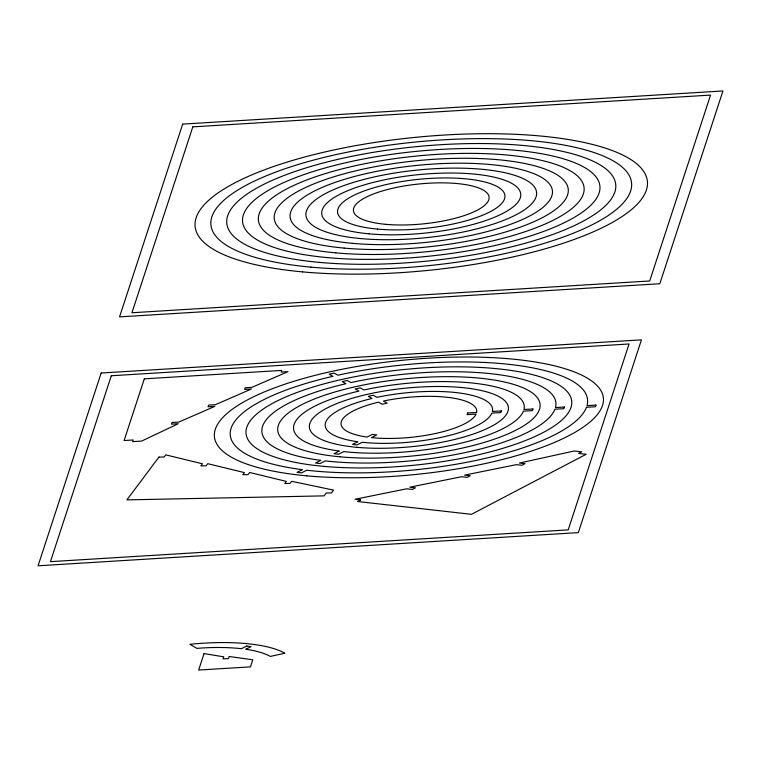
<?xml version="1.0" encoding="UTF-8"?>
<svg xmlns="http://www.w3.org/2000/svg" width="761" height="761" viewBox="0 0 761 761"><rect width="100%" height="100%" fill="white"/><g stroke="black" fill="none" stroke-linecap="round" stroke-linejoin="round"><path stroke-width="1.14" d="M101.175 373.014L38.05 565.794L578.322 532.624L641.447 339.853L101.175 373.014M182.678 124.119L119.553 316.89L659.825 283.729L722.95 90.949L182.678 124.119M111.306 375.763L50.435 561.656L568.191 529.875L629.062 343.982L111.306 375.763M192.809 126.868L131.938 312.761L649.694 280.971L710.565 95.087L192.809 126.868M144.305 378.845L124.1 440.533L133.194 439.982L132.652 441.627L141.651 441.076L178.274 423.715L171.472 424.134L172.015 422.488L178.816 422.07L214.84 406.364L208.057 406.774L208.6 405.128L215.382 404.709L251.406 389.004L244.623 389.423L245.166 387.768L251.948 387.349L287.972 371.644L281.199 372.062L281.741 370.407L144.305 378.845M204.034 653.594L198.64 670.051L250.455 666.874L252.776 659.777L229.137 656.496L228.462 658.579L223.059 658.912L223.744 656.829L204.034 653.594M467.644 412.976L467.102 414.631L476.101 414.079A68.176 20.052 -5.7 0 1 371.501 437.604L376.79 434.95L372.376 434.407L367.097 437.071A68.176 20.052 -5.7 0 1 378.531 402.15L382.25 404.253L387.206 403.14L383.477 401.037A68.176 20.052 -5.7 0 1 476.643 412.424L467.644 412.976M501.413 410.902L500.871 412.557L491.872 413.109A84.091 24.723 -5.7 0 1 362.255 442.265L356.976 444.928L352.562 444.386L357.841 441.732A84.091 24.723 -5.7 0 1 372.015 398.46L368.295 396.348L373.242 395.235L376.961 397.347A84.091 24.723 -5.7 0 1 492.415 411.454L501.413 410.902M532.947 408.971L532.405 410.617L523.397 411.178A115.91 34.083 -5.7 0 1 343.753 451.587L338.474 454.25L334.06 453.708L339.349 451.045A115.91 34.083 -5.7 0 1 358.983 391.078L355.263 388.966L360.21 387.853L363.939 389.955A115.91 34.083 -5.7 0 1 523.939 409.523L532.947 408.971M564.472 407.03L563.93 408.686L554.921 409.237A147.72 43.434 -5.7 0 1 325.261 460.9L319.972 463.563L315.568 463.021L320.847 460.367A147.72 43.434 -5.7 0 1 345.96 383.696L342.231 381.584L347.187 380.471L350.907 382.574A147.72 43.434 -5.7 0 1 555.463 407.582L564.472 407.03M595.987 405.099L595.444 406.755L586.446 407.306A179.539 52.794 -5.7 0 1 306.769 470.222L301.48 472.876L297.075 472.343L302.355 469.68A179.539 52.794 -5.7 0 1 332.928 376.315L329.209 374.203L334.155 373.09L337.884 375.202A179.539 52.794 -5.7 0 1 586.988 405.651L595.987 405.099M158.925 457.095L126.897 499.882L324.081 495.868L326.203 493.033L331.482 492.928L333.584 490.122L291.644 481.304L290.055 483.416L284.776 483.53L286.355 481.409L249.694 472.495L248.105 474.607L242.826 474.712L244.405 472.6L207.734 463.687L206.155 465.799L200.875 465.903L202.455 463.791L165.784 454.878L164.205 456.99L158.925 457.095M360.638 499.901L357.565 501.509L471.459 514.322L586.16 454.279L578.626 453.432L581.699 451.825L574.232 450.988L519.402 463.049L525.033 463.687L521.97 465.294L516.329 464.657L464.61 475.121L470.231 475.758L467.159 477.366L461.537 476.728L409.818 487.192L415.43 487.83L412.357 489.437L406.745 488.8L355.026 499.264L360.638 499.901M246.783 646.06L241.399 648.705A84.091 24.723 -5.7 0 0 196.842 648.372L189.974 644.301A99.995 29.403 -5.7 0 1 284.823 653.233L270.298 656.429A84.091 24.723 -5.7 0 0 245.755 649.266L251.14 646.622L246.783 646.06M310.916 267.13A211.358 62.145 -5.7 0 0 631.573 186.531A211.358 62.145 -5.7 0 0 321.266 158.098A211.358 62.145 -5.7 0 0 310.916 267.13M319.22 262.374A195.453 57.475 -5.7 0 0 615.735 187.843A195.453 57.475 -5.7 0 0 328.79 161.551A195.453 57.475 -5.7 0 0 319.22 262.374M327.525 257.618A179.539 52.794 -5.7 0 0 599.906 189.147A179.539 52.794 -5.7 0 0 336.324 164.994A179.539 52.794 -5.7 0 0 327.525 257.618M335.829 252.861A163.634 48.114 -5.7 0 0 584.077 190.459A163.634 48.114 -5.7 0 0 343.848 168.447A163.634 48.114 -5.7 0 0 335.829 252.861M344.134 248.096A147.72 43.434 -5.7 0 0 568.248 191.772A147.72 43.434 -5.7 0 0 351.373 171.891A147.72 43.434 -5.7 0 0 344.134 248.096M352.438 243.339A131.815 38.763 -5.7 0 0 552.419 193.075A131.815 38.763 -5.7 0 0 358.897 175.344A131.815 38.763 -5.7 0 0 352.438 243.339M360.743 238.583A115.91 34.083 -5.7 0 0 536.591 194.388A115.91 34.083 -5.7 0 0 366.421 178.797A115.91 34.083 -5.7 0 0 360.743 238.583M369.047 233.827A99.995 29.403 -5.7 0 0 520.752 195.691A99.995 29.403 -5.7 0 0 373.946 182.24A99.995 29.403 -5.7 0 0 369.047 233.827M377.351 229.071A84.091 24.723 -5.7 0 0 504.923 197.004A84.091 24.723 -5.7 0 0 381.47 185.694A84.091 24.723 -5.7 0 0 377.351 229.071M385.656 224.314A68.176 20.052 -5.7 0 0 489.095 198.317A68.176 20.052 -5.7 0 0 388.995 189.137A68.176 20.052 -5.7 0 0 385.656 224.314M302.612 271.886A227.263 66.825 -5.7 0 0 647.402 185.227A227.263 66.825 -5.7 0 0 313.741 154.654A227.263 66.825 -5.7 0 0 302.612 271.886M306.864 475.844A195.453 57.475 -5.7 0 0 603.378 401.313A195.453 57.475 -5.7 0 0 316.433 375.021A195.453 57.475 -5.7 0 0 306.864 475.844M323.473 466.331A163.634 48.114 -5.7 0 0 571.72 403.929A163.634 48.114 -5.7 0 0 331.492 381.917A163.634 48.114 -5.7 0 0 323.473 466.331M340.081 456.819A131.815 38.763 -5.7 0 0 540.063 406.545A131.815 38.763 -5.7 0 0 346.54 388.814A131.815 38.763 -5.7 0 0 340.081 456.819M356.69 447.297A99.995 29.403 -5.7 0 0 508.396 409.171A99.995 29.403 -5.7 0 0 361.589 395.71A99.995 29.403 -5.7 0 0 356.69 447.297"/></g></svg>
